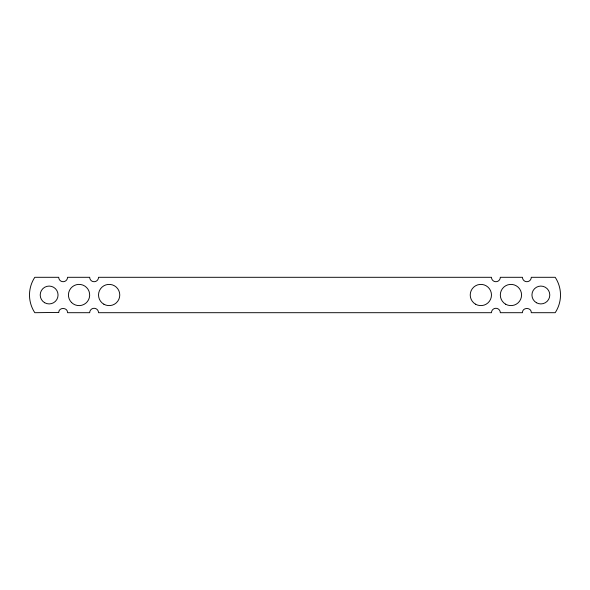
<?xml version="1.0" encoding="UTF-8"?>
<svg xmlns="http://www.w3.org/2000/svg" width="590" height="590" viewBox="0 0 590 590"><rect width="100%" height="100%" fill="white"/><g stroke="black" fill="none" stroke-linecap="round" stroke-linejoin="round"><path stroke-width="0.89" d="M58.712 312.42L34.81 312.7A32.155 32.155 0 0 1 34.81 277.3L58.712 277.3A4.418 4.418 0 0 0 63.13 281.718A4.418 4.418 0 0 0 67.548 277.3L89.68 277.3A4.425 4.425 0 0 0 94.105 281.725A4.425 4.425 0 0 0 98.53 277.3L491.47 277.3A4.425 4.425 0 0 0 495.895 281.725A4.425 4.425 0 0 0 500.32 277.3L522.452 277.3A4.418 4.418 0 0 0 526.87 281.718A4.418 4.418 0 0 0 531.288 277.3L555.19 277.3A32.155 32.155 0 0 1 555.19 312.7L531.295 312.7C531.524 307.058 522.216 307.095 522.445 312.7L500.32 312.7A4.425 4.425 0 0 0 495.895 308.275A4.425 4.425 0 0 0 491.47 312.7L98.53 312.7A4.425 4.425 0 0 0 94.105 308.275A4.425 4.425 0 0 0 89.68 312.7L67.555 312.7C67.791 307.265 58.838 306.947 58.712 312.42M44.67 302.729A8.924 8.924 0 0 0 58.056 295A8.924 8.924 0 0 0 44.67 287.271A8.924 8.924 0 0 0 44.67 302.729M71.552 302.508A10.62 10.62 0 0 0 89.319 297.751A10.62 10.62 0 0 0 76.309 284.741A10.62 10.62 0 0 0 71.552 302.508M505.63 304.197A10.62 10.62 0 0 0 521.56 295A10.62 10.62 0 0 0 505.63 285.803A10.62 10.62 0 0 0 505.63 304.197M475.54 304.197A10.62 10.62 0 0 0 491.47 295A10.62 10.62 0 0 0 475.54 285.803A10.62 10.62 0 0 0 475.54 304.197M536.406 302.729A8.924 8.924 0 0 0 549.792 295A8.924 8.924 0 0 0 536.406 287.271A8.924 8.924 0 0 0 536.406 302.729M103.84 304.197A10.62 10.62 0 0 0 119.77 295A10.62 10.62 0 0 0 103.84 285.803A10.62 10.62 0 0 0 103.84 304.197"/></g></svg>
